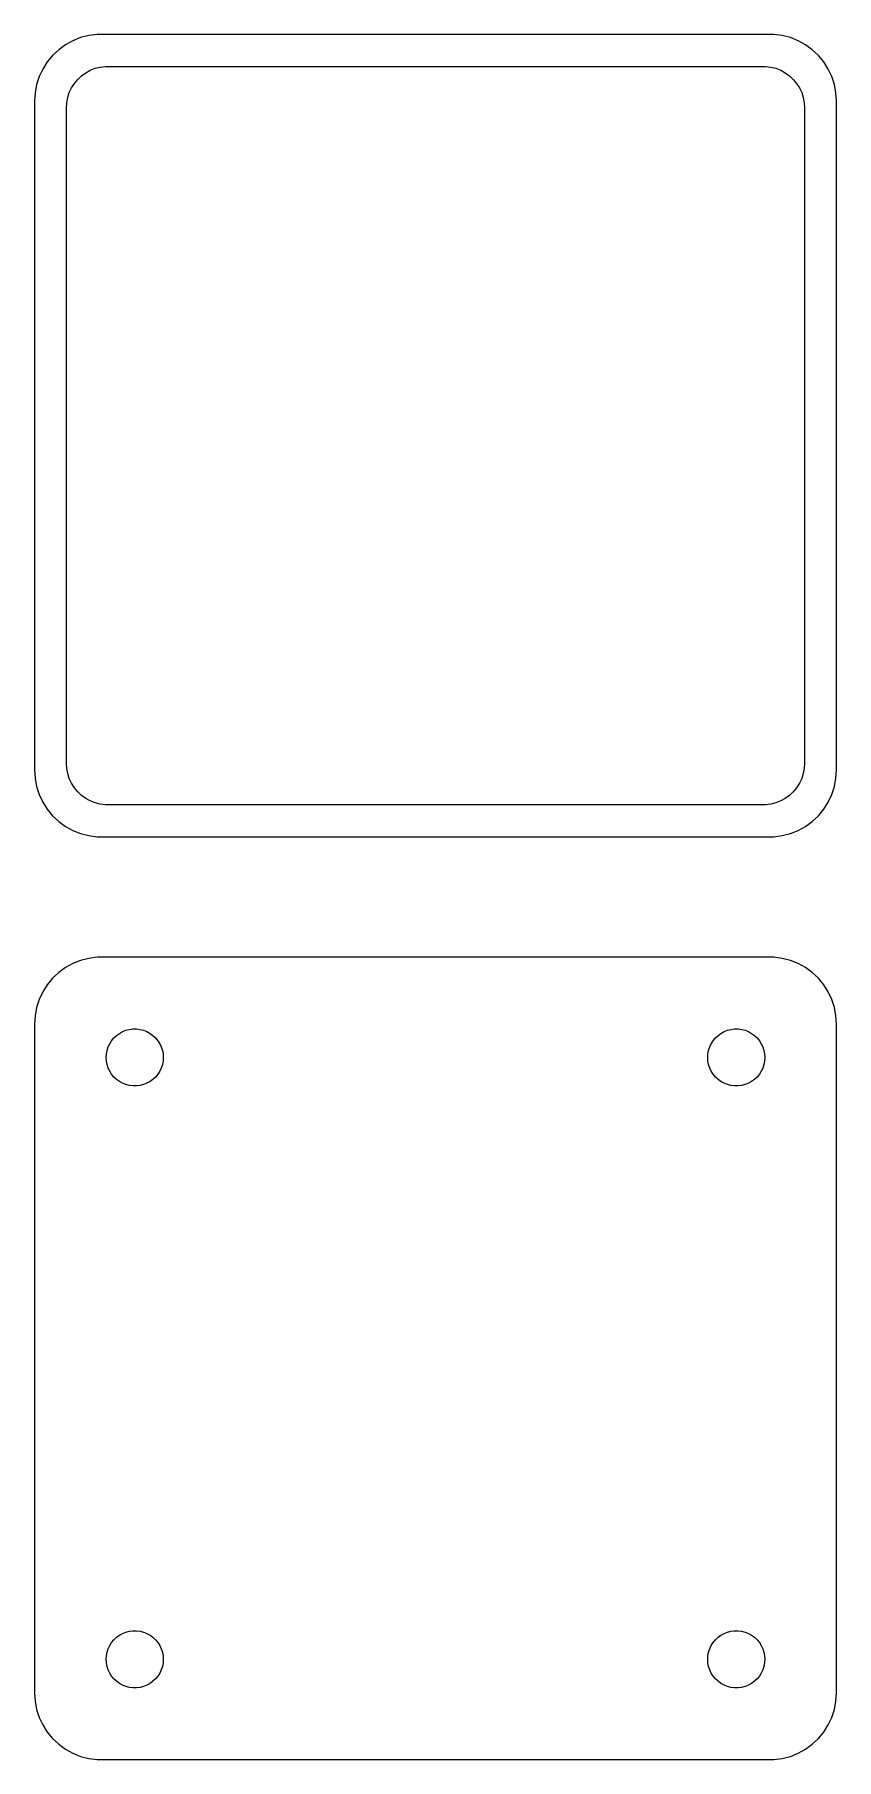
# Model space of a CAD drawing. Header units: metres. Extents: x -30 to 30, y 108 to 237.
import ezdxf

# ---------------------------------------------------------------- set-up
doc = ezdxf.new("R2010")
doc.units = ezdxf.units.M

msp = doc.modelspace()

# ---------------------------------------------------------------- linework, layer by layer
for p, q in [((-27.6791, 236.222), (-28.1871, 235.853)), ((-27.1289, 236.524), (-27.6791, 236.222)), ((-26.5451, 236.755), (-27.1289, 236.524)), ((-25.9369, 236.911), (-26.5451, 236.755)), ((-25.3139, 236.99), (-25.9369, 236.911)), ((25.3139, 236.99), (-25.3139, 236.99)), ((25.9369, 236.911), (25.3139, 236.99)), ((26.5451, 236.755), (25.9369, 236.911)), ((27.1289, 236.524), (26.5451, 236.755)), ((27.6791, 236.222), (27.1289, 236.524)), ((28.1871, 235.853), (27.6791, 236.222)), ((-29.0451, 234.939), (-29.3815, 234.409)), ((-28.6448, 235.423), (-29.0451, 234.939)), ((-28.1871, 235.853), (-28.6448, 235.423)), ((28.6448, 235.423), (28.1871, 235.853)), ((29.0451, 234.939), (28.6448, 235.423)), ((29.3815, 234.409), (29.0451, 234.939)), ((-29.6489, 233.841), (-29.8429, 233.243)), ((-29.3815, 234.409), (-29.6489, 233.841)), ((-27.0184, 233.33), (-26.7692, 233.631)), ((-26.7692, 233.631), (-26.4842, 233.899)), ((-26.4842, 233.899), (-26.168, 234.128)), ((-26.168, 234.128), (-25.8254, 234.317)), ((-25.8254, 234.317), (-25.4619, 234.461)), ((-25.4619, 234.461), (-25.0833, 234.558)), ((-25.0833, 234.558), (-24.6954, 234.607)), ((-24.6954, 234.607), (24.6954, 234.607)), ((24.6954, 234.607), (25.0833, 234.558)), ((25.0833, 234.558), (25.4619, 234.461)), ((25.4619, 234.461), (25.8254, 234.317)), ((25.8254, 234.317), (26.168, 234.128)), ((26.168, 234.128), (26.4842, 233.899)), ((26.4842, 233.899), (26.7692, 233.631)), ((26.7692, 233.631), (27.0184, 233.33)), ((29.6489, 233.841), (29.3815, 234.409)), ((29.8429, 233.243), (29.6489, 233.841)), ((-29.9606, 232.627), (-30, 232)), ((-29.8429, 233.243), (-29.9606, 232.627)), ((-27.5884, 231.89), (-27.5151, 232.274)), ((-27.5151, 232.274), (-27.3943, 232.646)), ((-27.3943, 232.646), (-27.2279, 233)), ((-27.2279, 233), (-27.0184, 233.33)), ((27.0184, 233.33), (27.2279, 233)), ((27.2279, 233), (27.3943, 232.646)), ((27.3943, 232.646), (27.5151, 232.274)), ((27.5151, 232.274), (27.5884, 231.89)), ((29.9606, 232.627), (29.8429, 233.243)), ((30, 232), (29.9606, 232.627)), ((-30, 232), (-30, 182)), ((-27.6129, 231.5), (-27.5884, 231.89)), ((-27.6129, 182.5), (-27.6129, 231.5)), ((27.5884, 231.89), (27.6129, 231.5)), ((27.6129, 231.5), (27.6129, 182.5)), ((30, 182), (30, 232)), ((-30, 182), (-29.9606, 181.373)), ((-27.5884, 182.11), (-27.6129, 182.5)), ((-27.5151, 181.726), (-27.5884, 182.11)), ((27.5884, 182.11), (27.5151, 181.726)), ((27.6129, 182.5), (27.5884, 182.11)), ((29.9606, 181.373), (30, 182)), ((-29.9606, 181.373), (-29.8429, 180.757)), ((-29.8429, 180.757), (-29.6489, 180.159)), ((-27.3943, 181.354), (-27.5151, 181.726)), ((-27.2279, 181), (-27.3943, 181.354)), ((-27.0184, 180.67), (-27.2279, 181)), ((-26.7692, 180.369), (-27.0184, 180.67)), ((27.0184, 180.67), (26.7692, 180.369)), ((27.2279, 181), (27.0184, 180.67)), ((27.3943, 181.354), (27.2279, 181)), ((27.5151, 181.726), (27.3943, 181.354)), ((29.6489, 180.159), (29.8429, 180.757)), ((29.8429, 180.757), (29.9606, 181.373)), ((-29.6489, 180.159), (-29.3815, 179.591)), ((-29.3815, 179.591), (-29.0451, 179.061)), ((-26.4842, 180.101), (-26.7692, 180.369)), ((-26.168, 179.872), (-26.4842, 180.101)), ((-25.8254, 179.683), (-26.168, 179.872)), ((-25.4619, 179.539), (-25.8254, 179.683)), ((-25.0833, 179.442), (-25.4619, 179.539)), ((-24.6954, 179.393), (-25.0833, 179.442)), ((24.6954, 179.393), (-24.6954, 179.393)), ((25.0833, 179.442), (24.6954, 179.393)), ((25.4619, 179.539), (25.0833, 179.442)), ((25.8254, 179.683), (25.4619, 179.539)), ((26.168, 179.872), (25.8254, 179.683)), ((26.4842, 180.101), (26.168, 179.872)), ((26.7692, 180.369), (26.4842, 180.101)), ((29.0451, 179.061), (29.3815, 179.591)), ((29.3815, 179.591), (29.6489, 180.159)), ((-29.0451, 179.061), (-28.6448, 178.577)), ((-28.6448, 178.577), (-28.1871, 178.147)), ((-28.1871, 178.147), (-27.6791, 177.778)), ((27.6791, 177.778), (28.1871, 178.147)), ((28.1871, 178.147), (28.6448, 178.577)), ((28.6448, 178.577), (29.0451, 179.061)), ((-27.6791, 177.778), (-27.1289, 177.476)), ((-27.1289, 177.476), (-26.5451, 177.245)), ((-26.5451, 177.245), (-25.9369, 177.089)), ((-25.9369, 177.089), (-25.3139, 177.01)), ((-25.3139, 177.01), (25.3139, 177.01)), ((25.3139, 177.01), (25.9369, 177.089)), ((25.9369, 177.089), (26.5451, 177.245)), ((26.5451, 177.245), (27.1289, 177.476)), ((27.1289, 177.476), (27.6791, 177.778)), ((-26.5451, 167.755), (-27.1289, 167.524)), ((-25.9369, 167.911), (-26.5451, 167.755)), ((-25.3139, 167.99), (-25.9369, 167.911)), ((25.3139, 167.99), (-25.3139, 167.99)), ((25.9369, 167.911), (25.3139, 167.99)), ((26.5451, 167.755), (25.9369, 167.911)), ((27.1289, 167.524), (26.5451, 167.755)), ((-28.6448, 166.423), (-29.0451, 165.939)), ((-28.1871, 166.853), (-28.6448, 166.423)), ((-27.6791, 167.222), (-28.1871, 166.853)), ((-27.1289, 167.524), (-27.6791, 167.222)), ((27.6791, 167.222), (27.1289, 167.524)), ((28.1871, 166.853), (27.6791, 167.222)), ((28.6448, 166.423), (28.1871, 166.853)), ((29.0451, 165.939), (28.6448, 166.423)), ((-29.3815, 165.409), (-29.6489, 164.841)), ((-29.0451, 165.939), (-29.3815, 165.409)), ((29.3815, 165.409), (29.0451, 165.939)), ((29.6489, 164.841), (29.3815, 165.409)), ((-29.8429, 164.243), (-29.9606, 163.627)), ((-29.6489, 164.841), (-29.8429, 164.243)), ((29.8429, 164.243), (29.6489, 164.841)), ((29.9606, 163.627), (29.8429, 164.243)), ((-29.9606, 163.627), (-30, 163)), ((-30, 163), (-30, 113)), ((-23.4091, 162.432), (-23.1598, 162.531)), ((-23.1598, 162.531), (-22.9001, 162.597)), ((-22.9001, 162.597), (-22.6341, 162.631)), ((-22.6341, 162.631), (-22.3659, 162.631)), ((-22.3659, 162.631), (-22.0999, 162.597)), ((-22.0999, 162.597), (-21.8401, 162.531)), ((-21.8401, 162.531), (-21.5908, 162.432)), ((21.5908, 162.432), (21.8401, 162.531)), ((21.8401, 162.531), (22.0999, 162.597)), ((22.0999, 162.597), (22.3659, 162.631)), ((22.3659, 162.631), (22.6341, 162.631)), ((22.6341, 162.631), (22.9001, 162.597)), ((22.9001, 162.597), (23.1598, 162.531)), ((23.1598, 162.531), (23.4091, 162.432)), ((30, 163), (29.9606, 163.627)), ((30, 113), (30, 163)), ((-24.5682, 161.031), (-24.4853, 161.286)), ((-24.4853, 161.286), (-24.3712, 161.529)), ((-24.3712, 161.529), (-24.2275, 161.755)), ((-24.2275, 161.755), (-24.0565, 161.962)), ((-24.0565, 161.962), (-23.8611, 162.145)), ((-23.8611, 162.145), (-23.6441, 162.303)), ((-23.6441, 162.303), (-23.4091, 162.432)), ((-21.5908, 162.432), (-21.3559, 162.303)), ((-21.3559, 162.303), (-21.1389, 162.145)), ((-21.1389, 162.145), (-20.9434, 161.962)), ((-20.9434, 161.962), (-20.7725, 161.755)), ((-20.7725, 161.755), (-20.6288, 161.529)), ((-20.6288, 161.529), (-20.5146, 161.286)), ((-20.5146, 161.286), (-20.4318, 161.031)), ((20.4318, 161.031), (20.5146, 161.286)), ((20.5146, 161.286), (20.6288, 161.529)), ((20.6288, 161.529), (20.7725, 161.755)), ((20.7725, 161.755), (20.9434, 161.962)), ((20.9434, 161.962), (21.1389, 162.145)), ((21.1389, 162.145), (21.3559, 162.303)), ((21.3559, 162.303), (21.5908, 162.432)), ((23.4091, 162.432), (23.6441, 162.303)), ((23.6441, 162.303), (23.8611, 162.145)), ((23.8611, 162.145), (24.0565, 161.962)), ((24.0565, 161.962), (24.2275, 161.755)), ((24.2275, 161.755), (24.3712, 161.529)), ((24.3712, 161.529), (24.4853, 161.286)), ((24.4853, 161.286), (24.5682, 161.031)), ((-24.6353, 160.5), (-24.6185, 160.768)), ((-24.6185, 160.232), (-24.6353, 160.5)), ((-24.6185, 160.768), (-24.5682, 161.031)), ((-24.5682, 159.969), (-24.6185, 160.232)), ((-24.4853, 159.714), (-24.5682, 159.969)), ((-20.4318, 159.969), (-20.5146, 159.714)), ((-20.4318, 161.031), (-20.3815, 160.768)), ((-20.3815, 160.232), (-20.4318, 159.969)), ((-20.3815, 160.768), (-20.3647, 160.5)), ((-20.3647, 160.5), (-20.3815, 160.232)), ((20.3647, 160.5), (20.3815, 160.768)), ((20.3815, 160.232), (20.3647, 160.5)), ((20.3815, 160.768), (20.4318, 161.031)), ((20.4318, 159.969), (20.3815, 160.232)), ((20.5146, 159.714), (20.4318, 159.969)), ((24.5682, 159.969), (24.4853, 159.714)), ((24.5682, 161.031), (24.6185, 160.768)), ((24.6185, 160.232), (24.5682, 159.969)), ((24.6185, 160.768), (24.6353, 160.5)), ((24.6353, 160.5), (24.6185, 160.232)), ((-24.3712, 159.471), (-24.4853, 159.714)), ((-24.2275, 159.245), (-24.3712, 159.471)), ((-24.0565, 159.038), (-24.2275, 159.245)), ((-23.8611, 158.855), (-24.0565, 159.038)), ((-23.6441, 158.697), (-23.8611, 158.855)), ((-23.4091, 158.568), (-23.6441, 158.697)), ((-21.3559, 158.697), (-21.5908, 158.568)), ((-21.1389, 158.855), (-21.3559, 158.697)), ((-20.9434, 159.038), (-21.1389, 158.855)), ((-20.7725, 159.245), (-20.9434, 159.038)), ((-20.6288, 159.471), (-20.7725, 159.245)), ((-20.5146, 159.714), (-20.6288, 159.471)), ((20.6288, 159.471), (20.5146, 159.714)), ((20.7725, 159.245), (20.6288, 159.471)), ((20.9434, 159.038), (20.7725, 159.245)), ((21.1389, 158.855), (20.9434, 159.038)), ((21.3559, 158.697), (21.1389, 158.855)), ((21.5908, 158.568), (21.3559, 158.697)), ((23.6441, 158.697), (23.4091, 158.568)), ((23.8611, 158.855), (23.6441, 158.697)), ((24.0565, 159.038), (23.8611, 158.855)), ((24.2275, 159.245), (24.0565, 159.038)), ((24.3712, 159.471), (24.2275, 159.245)), ((24.4853, 159.714), (24.3712, 159.471)), ((-23.1598, 158.469), (-23.4091, 158.568)), ((-22.9001, 158.403), (-23.1598, 158.469)), ((-22.6341, 158.369), (-22.9001, 158.403)), ((-22.3659, 158.369), (-22.6341, 158.369)), ((-22.0999, 158.403), (-22.3659, 158.369)), ((-21.8401, 158.469), (-22.0999, 158.403)), ((-21.5908, 158.568), (-21.8401, 158.469)), ((21.8401, 158.469), (21.5908, 158.568)), ((22.0999, 158.403), (21.8401, 158.469)), ((22.3659, 158.369), (22.0999, 158.403)), ((22.6341, 158.369), (22.3659, 158.369)), ((22.9001, 158.403), (22.6341, 158.369)), ((23.1598, 158.469), (22.9001, 158.403)), ((23.4091, 158.568), (23.1598, 158.469)), ((-23.6441, 117.303), (-23.4091, 117.432)), ((-23.4091, 117.432), (-23.1598, 117.531)), ((-23.1598, 117.531), (-22.9001, 117.597)), ((-22.9001, 117.597), (-22.6341, 117.631)), ((-22.6341, 117.631), (-22.3659, 117.631)), ((-22.3659, 117.631), (-22.0999, 117.597)), ((-22.0999, 117.597), (-21.8401, 117.531)), ((-21.8401, 117.531), (-21.5908, 117.432)), ((-21.5908, 117.432), (-21.3559, 117.303)), ((21.3559, 117.303), (21.5908, 117.432)), ((21.5908, 117.432), (21.8401, 117.531)), ((21.8401, 117.531), (22.0999, 117.597)), ((22.0999, 117.597), (22.3659, 117.631)), ((22.3659, 117.631), (22.6341, 117.631)), ((22.6341, 117.631), (22.9001, 117.597)), ((22.9001, 117.597), (23.1598, 117.531)), ((23.1598, 117.531), (23.4091, 117.432)), ((23.4091, 117.432), (23.6441, 117.303)), ((-24.5682, 116.031), (-24.4853, 116.286)), ((-24.4853, 116.286), (-24.3712, 116.529)), ((-24.3712, 116.529), (-24.2275, 116.755)), ((-24.2275, 116.755), (-24.0565, 116.962)), ((-24.0565, 116.962), (-23.8611, 117.145)), ((-23.8611, 117.145), (-23.6441, 117.303)), ((-21.3559, 117.303), (-21.1389, 117.145)), ((-21.1389, 117.145), (-20.9434, 116.962)), ((-20.9434, 116.962), (-20.7725, 116.755)), ((-20.7725, 116.755), (-20.6288, 116.529)), ((-20.6288, 116.529), (-20.5146, 116.286)), ((-20.5146, 116.286), (-20.4318, 116.031)), ((20.4318, 116.031), (20.5146, 116.286)), ((20.5146, 116.286), (20.6288, 116.529)), ((20.6288, 116.529), (20.7725, 116.755)), ((20.7725, 116.755), (20.9434, 116.962)), ((20.9434, 116.962), (21.1389, 117.145)), ((21.1389, 117.145), (21.3559, 117.303)), ((23.6441, 117.303), (23.8611, 117.145)), ((23.8611, 117.145), (24.0565, 116.962)), ((24.0565, 116.962), (24.2275, 116.755)), ((24.2275, 116.755), (24.3712, 116.529)), ((24.3712, 116.529), (24.4853, 116.286)), ((24.4853, 116.286), (24.5682, 116.031)), ((-24.6353, 115.5), (-24.6185, 115.768)), ((-24.6185, 115.232), (-24.6353, 115.5)), ((-24.6185, 115.768), (-24.5682, 116.031)), ((-24.5682, 114.969), (-24.6185, 115.232)), ((-24.4853, 114.714), (-24.5682, 114.969)), ((-20.4318, 114.969), (-20.5146, 114.714)), ((-20.4318, 116.031), (-20.3815, 115.768)), ((-20.3815, 115.232), (-20.4318, 114.969)), ((-20.3815, 115.768), (-20.3647, 115.5)), ((-20.3647, 115.5), (-20.3815, 115.232)), ((20.3647, 115.5), (20.3815, 115.768)), ((20.3815, 115.232), (20.3647, 115.5)), ((20.3815, 115.768), (20.4318, 116.031)), ((20.4318, 114.969), (20.3815, 115.232)), ((20.5146, 114.714), (20.4318, 114.969)), ((24.5682, 114.969), (24.4853, 114.714)), ((24.5682, 116.031), (24.6185, 115.768)), ((24.6185, 115.232), (24.5682, 114.969)), ((24.6185, 115.768), (24.6353, 115.5)), ((24.6353, 115.5), (24.6185, 115.232)), ((-24.3712, 114.471), (-24.4853, 114.714)), ((-24.2275, 114.245), (-24.3712, 114.471)), ((-24.0565, 114.038), (-24.2275, 114.245)), ((-23.8611, 113.855), (-24.0565, 114.038)), ((-23.6441, 113.697), (-23.8611, 113.855)), ((-23.4091, 113.568), (-23.6441, 113.697)), ((-23.1598, 113.469), (-23.4091, 113.568)), ((-21.5908, 113.568), (-21.8401, 113.469)), ((-21.3559, 113.697), (-21.5908, 113.568)), ((-21.1389, 113.855), (-21.3559, 113.697)), ((-20.9434, 114.038), (-21.1389, 113.855)), ((-20.7725, 114.245), (-20.9434, 114.038)), ((-20.6288, 114.471), (-20.7725, 114.245)), ((-20.5146, 114.714), (-20.6288, 114.471)), ((20.6288, 114.471), (20.5146, 114.714)), ((20.7725, 114.245), (20.6288, 114.471)), ((20.9434, 114.038), (20.7725, 114.245)), ((21.1389, 113.855), (20.9434, 114.038)), ((21.3559, 113.697), (21.1389, 113.855)), ((21.5908, 113.568), (21.3559, 113.697)), ((21.8401, 113.469), (21.5908, 113.568)), ((23.4091, 113.568), (23.1598, 113.469)), ((23.6441, 113.697), (23.4091, 113.568)), ((23.8611, 113.855), (23.6441, 113.697)), ((24.0565, 114.038), (23.8611, 113.855)), ((24.2275, 114.245), (24.0565, 114.038)), ((24.3712, 114.471), (24.2275, 114.245)), ((24.4853, 114.714), (24.3712, 114.471)), ((-30, 113), (-29.9606, 112.373)), ((-29.9606, 112.373), (-29.8429, 111.757)), ((-22.9001, 113.403), (-23.1598, 113.469)), ((-22.6341, 113.369), (-22.9001, 113.403)), ((-22.3659, 113.369), (-22.6341, 113.369)), ((-22.0999, 113.403), (-22.3659, 113.369)), ((-21.8401, 113.469), (-22.0999, 113.403)), ((22.0999, 113.403), (21.8401, 113.469)), ((22.3659, 113.369), (22.0999, 113.403)), ((22.6341, 113.369), (22.3659, 113.369)), ((22.9001, 113.403), (22.6341, 113.369)), ((23.1598, 113.469), (22.9001, 113.403)), ((29.8429, 111.757), (29.9606, 112.373)), ((29.9606, 112.373), (30, 113)), ((-29.8429, 111.757), (-29.6489, 111.159)), ((-29.6489, 111.159), (-29.3815, 110.591)), ((29.3815, 110.591), (29.6489, 111.159)), ((29.6489, 111.159), (29.8429, 111.757)), ((-29.3815, 110.591), (-29.0451, 110.061)), ((-29.0451, 110.061), (-28.6448, 109.577)), ((28.6448, 109.577), (29.0451, 110.061)), ((29.0451, 110.061), (29.3815, 110.591)), ((-28.6448, 109.577), (-28.1871, 109.147)), ((-28.1871, 109.147), (-27.6791, 108.778)), ((-27.6791, 108.778), (-27.1289, 108.476)), ((-27.1289, 108.476), (-26.5451, 108.245)), ((26.5451, 108.245), (27.1289, 108.476)), ((27.1289, 108.476), (27.6791, 108.778)), ((27.6791, 108.778), (28.1871, 109.147)), ((28.1871, 109.147), (28.6448, 109.577)), ((-26.5451, 108.245), (-25.9369, 108.089)), ((-25.9369, 108.089), (-25.3139, 108.01)), ((-25.3139, 108.01), (25.3139, 108.01)), ((25.3139, 108.01), (25.9369, 108.089)), ((25.9369, 108.089), (26.5451, 108.245))]:
    msp.add_line(p, q)

doc.saveas('drawing.dxf')
